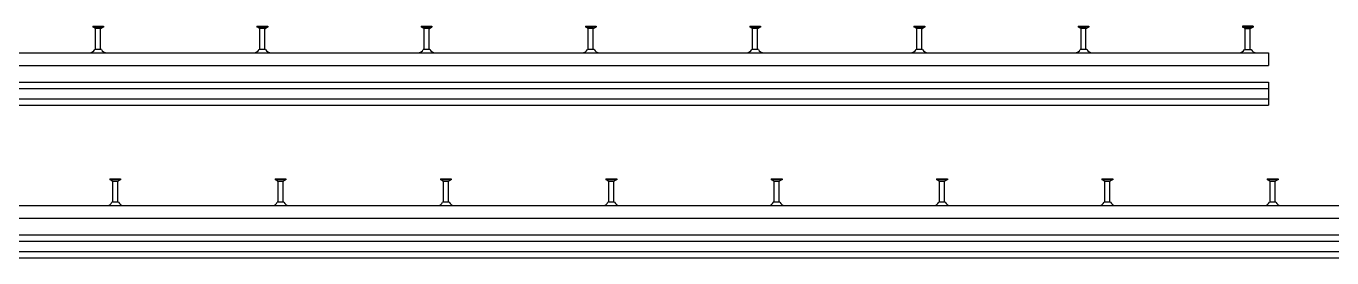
# Model space of a CAD drawing. Header units: millimetres. Extents: x 6200 to 12322, y 378 to 2559.
# Drawn here: x 7780 to 9359, y 378 to 658 of the extents above; entities that cross this region are included whole.
import ezdxf

# ---------------------------------------------------------------- set-up
doc = ezdxf.new("R2010")
doc.units = ezdxf.units.MM
doc.header["$LTSCALE"] = 10
doc.layers.add('HALFEN', color=2, linetype='CONTINUOUS')

msp = doc.modelspace()

# ---------------------------------------------------------------- linework, layer by layer
at = {"layer": 'HALFEN'}
for p, q in [((7860.2, 658.2), (7873.3, 658.2)), ((7860.2, 658.2), (7860.2, 657)), ((7873.3, 657), (7860.2, 657)), ((7863.4, 655.4), (7860.7, 657)), ((7863.7, 658.1), (7863.7, 657.1)), ((7863.7, 630), (7863.7, 654.9)), ((7869.5, 655.2), (7864, 655.2)), ((7869.7, 630), (7869.7, 654.9)), ((7869.8, 658.1), (7869.8, 657.1)), ((7870, 655.4), (7872.7, 657)), ((7873.3, 658.2), (7873.3, 657)), ((8058.9, 658.2), (8072, 658.2)), ((8058.9, 658.2), (8058.9, 657)), ((8072, 657), (8058.9, 657)), ((8062.1, 655.4), (8059.4, 657)), ((8062.4, 658.1), (8062.4, 657.1)), ((8062.4, 630), (8062.4, 654.9)), ((8068.2, 655.2), (8062.6, 655.2)), ((8068.4, 630), (8068.4, 654.9)), ((8068.5, 658.1), (8068.5, 657.1)), ((8068.7, 655.4), (8071.4, 657)), ((8072, 658.2), (8072, 657)), ((8257.5, 658.2), (8270.6, 658.2)), ((8257.5, 658.2), (8257.5, 657)), ((8270.6, 657), (8257.5, 657)), ((8260.8, 655.4), (8258.1, 657)), ((8261, 658.1), (8261, 657.1)), ((8261.1, 630), (8261.1, 654.9)), ((8266.9, 655.2), (8261.3, 655.2)), ((8267.1, 658.1), (8267.1, 657.1)), ((8267.1, 630), (8267.1, 654.9)), ((8267.4, 655.4), (8270.1, 657)), ((8270.6, 658.2), (8270.6, 657)), ((8456.2, 658.2), (8469.3, 658.2)), ((8456.2, 658.2), (8456.2, 657)), ((8469.3, 657), (8456.2, 657)), ((8459.4, 655.4), (8456.7, 657)), ((8459.7, 658.1), (8459.7, 657.1)), ((8459.7, 630), (8459.7, 654.9)), ((8465.5, 655.2), (8460, 655.2)), ((8465.7, 630), (8465.7, 654.9)), ((8465.8, 658.1), (8465.8, 657.1)), ((8466, 655.4), (8468.7, 657)), ((8469.3, 658.2), (8469.3, 657)), ((8654.9, 658.2), (8668, 658.2)), ((8654.9, 658.2), (8654.9, 657)), ((8668, 657), (8654.9, 657)), ((8658.1, 655.4), (8655.4, 657)), ((8658.4, 658.1), (8658.4, 657.1)), ((8658.4, 630), (8658.4, 654.9)), ((8664.2, 655.2), (8658.6, 655.2)), ((8664.4, 630), (8664.4, 654.9)), ((8664.5, 658.1), (8664.5, 657.1)), ((8664.7, 655.4), (8667.4, 657)), ((8668, 658.2), (8668, 657)), ((8853.5, 658.2), (8866.6, 658.2)), ((8853.5, 658.2), (8853.5, 657)), ((8866.6, 657), (8853.5, 657)), ((8856.8, 655.4), (8854.1, 657)), ((8857, 658.1), (8857, 657.1)), ((8857.1, 630), (8857.1, 654.9)), ((8862.9, 655.2), (8857.3, 655.2)), ((8863.1, 658.1), (8863.1, 657.1)), ((8863.1, 630), (8863.1, 654.9)), ((8863.4, 655.4), (8866.1, 657)), ((8866.6, 658.2), (8866.6, 657)), ((9052.2, 658.2), (9065.3, 658.2)), ((9052.2, 658.2), (9052.2, 657)), ((9065.3, 657), (9052.2, 657)), ((9055.4, 655.4), (9052.7, 657)), ((9055.7, 658.1), (9055.7, 657.1)), ((9055.7, 630), (9055.7, 654.9)), ((9061.5, 655.2), (9056, 655.2)), ((9061.7, 630), (9061.7, 654.9)), ((9061.8, 658.1), (9061.8, 657.1)), ((9062, 655.4), (9064.7, 657)), ((9065.3, 658.2), (9065.3, 657)), ((9264, 658.2), (9250.9, 658.2)), ((9250.9, 658.2), (9250.9, 657)), ((9250.9, 657), (9264, 657)), ((9254.1, 655.4), (9251.4, 657)), ((9254.4, 658.1), (9254.4, 657.1)), ((9254.4, 630), (9254.4, 654.9)), ((9254.6, 655.2), (9260.2, 655.2)), ((9260.4, 630), (9260.4, 654.9)), ((9260.5, 658.1), (9260.5, 657.1)), ((9260.7, 655.4), (9263.4, 657)), ((9264, 658.2), (9264, 657)), ((6252.4, 626), (9282.4, 626)), ((7870.7, 630), (7862.8, 630)), ((8069.4, 630), (8061.5, 630)), ((8268, 630), (8260.1, 630)), ((8466.7, 630), (8458.8, 630)), ((8665.4, 630), (8657.5, 630)), ((8864, 630), (8856.1, 630)), ((9062.7, 630), (9054.8, 630)), ((9253.5, 630), (9261.4, 630)), ((9282.4, 626), (9282.4, 610.7)), ((6252.4, 610.7), (9282.4, 610.7)), ((6252.4, 590.7), (9282.4, 590.7)), ((9282.4, 590.7), (9282.4, 562.7)), ((6252.4, 583), (9282.4, 583)), ((6252.4, 570.5), (9282.4, 570.5)), ((6252.4, 562.7), (9282.4, 562.7)), ((7880.9, 473.7), (7894, 473.7)), ((7880.9, 473.7), (7880.9, 472.5)), ((7894, 472.5), (7880.9, 472.5)), ((7884.1, 470.9), (7881.4, 472.5)), ((7884.4, 473.6), (7884.4, 472.6)), ((7884.4, 445.5), (7884.4, 470.4)), ((7890.2, 470.7), (7884.6, 470.7)), ((7890.4, 445.5), (7890.4, 470.4)), ((7890.5, 473.6), (7890.5, 472.6)), ((7890.7, 470.9), (7893.4, 472.5)), ((7894, 473.7), (7894, 472.5)), ((8080.9, 473.7), (8094, 473.7)), ((8080.9, 473.7), (8080.9, 472.5)), ((8094, 472.5), (8080.9, 472.5)), ((8084.1, 470.9), (8081.4, 472.5)), ((8084.4, 473.6), (8084.4, 472.6)), ((8084.4, 445.5), (8084.4, 470.4)), ((8090.2, 470.7), (8084.6, 470.7)), ((8090.4, 445.5), (8090.4, 470.4)), ((8090.5, 473.6), (8090.5, 472.6)), ((8090.7, 470.9), (8093.4, 472.5)), ((8094, 473.7), (8094, 472.5)), ((8280.9, 473.7), (8294, 473.7)), ((8280.9, 473.7), (8280.9, 472.5)), ((8294, 472.5), (8280.9, 472.5)), ((8284.1, 470.9), (8281.4, 472.5)), ((8284.4, 473.6), (8284.4, 472.6)), ((8284.4, 445.5), (8284.4, 470.4)), ((8290.2, 470.7), (8284.6, 470.7)), ((8290.4, 445.5), (8290.4, 470.4)), ((8290.5, 473.6), (8290.5, 472.6)), ((8290.7, 470.9), (8293.4, 472.5)), ((8294, 473.7), (8294, 472.5)), ((8480.9, 473.7), (8494, 473.7)), ((8480.9, 473.7), (8480.9, 472.5)), ((8494, 472.5), (8480.9, 472.5)), ((8484.1, 470.9), (8481.4, 472.5)), ((8484.4, 473.6), (8484.4, 472.6)), ((8484.4, 445.5), (8484.4, 470.4)), ((8490.2, 470.7), (8484.6, 470.7)), ((8490.4, 445.5), (8490.4, 470.4)), ((8490.5, 473.6), (8490.5, 472.6)), ((8490.7, 470.9), (8493.4, 472.5)), ((8494, 473.7), (8494, 472.5)), ((8680.9, 473.7), (8694, 473.7)), ((8680.9, 473.7), (8680.9, 472.5)), ((8694, 472.5), (8680.9, 472.5)), ((8684.1, 470.9), (8681.4, 472.5)), ((8684.4, 473.6), (8684.4, 472.6)), ((8684.4, 445.5), (8684.4, 470.4)), ((8690.2, 470.7), (8684.6, 470.7)), ((8690.4, 445.5), (8690.4, 470.4)), ((8690.5, 473.6), (8690.5, 472.6)), ((8690.7, 470.9), (8693.4, 472.5)), ((8694, 473.7), (8694, 472.5)), ((8880.9, 473.7), (8894, 473.7)), ((8880.9, 473.7), (8880.9, 472.5)), ((8894, 472.5), (8880.9, 472.5)), ((8884.1, 470.9), (8881.4, 472.5)), ((8884.4, 473.6), (8884.4, 472.6)), ((8884.4, 445.5), (8884.4, 470.4)), ((8890.2, 470.7), (8884.6, 470.7)), ((8890.4, 445.5), (8890.4, 470.4)), ((8890.5, 473.6), (8890.5, 472.6)), ((8890.7, 470.9), (8893.4, 472.5)), ((8894, 473.7), (8894, 472.5)), ((9080.9, 473.7), (9094, 473.7)), ((9080.9, 473.7), (9080.9, 472.5)), ((9094, 472.5), (9080.9, 472.5)), ((9084.1, 470.9), (9081.4, 472.5)), ((9084.4, 473.6), (9084.4, 472.6)), ((9084.4, 445.5), (9084.4, 470.4)), ((9090.2, 470.7), (9084.6, 470.7)), ((9090.4, 445.5), (9090.4, 470.4)), ((9090.5, 473.6), (9090.5, 472.6)), ((9090.7, 470.9), (9093.4, 472.5)), ((9094, 473.7), (9094, 472.5)), ((9280.9, 473.7), (9294, 473.7)), ((9280.9, 473.7), (9280.9, 472.5)), ((9294, 472.5), (9280.9, 472.5)), ((9284.1, 470.9), (9281.4, 472.5)), ((9284.4, 473.6), (9284.4, 472.6)), ((9284.4, 445.5), (9284.4, 470.4)), ((9290.2, 470.7), (9284.6, 470.7)), ((9290.4, 445.5), (9290.4, 470.4)), ((9290.5, 473.6), (9290.5, 472.6)), ((9290.7, 470.9), (9293.4, 472.5)), ((9294, 473.7), (9294, 472.5)), ((7891.4, 445.5), (7883.5, 445.5)), ((8091.4, 445.5), (8083.5, 445.5)), ((8291.4, 445.5), (8283.5, 445.5)), ((8491.4, 445.5), (8483.5, 445.5)), ((8691.4, 445.5), (8683.5, 445.5)), ((8891.4, 445.5), (8883.5, 445.5)), ((9091.4, 445.5), (9083.5, 445.5)), ((9291.4, 445.5), (9283.5, 445.5)), ((6252.4, 441.5), (12322.4, 441.5)), ((6252.4, 426.2), (12322.4, 426.2)), ((6252.4, 406.2), (12322.4, 406.2)), ((6252.4, 398.5), (12322.4, 398.5)), ((6252.4, 386), (12322.4, 386)), ((6252.4, 378.2), (12322.4, 378.2))]:
    msp.add_line(p, q, dxfattribs=at)
for centre, radius, start, end in [((7863.1, 654.9), 0.6, 0, 60), ((7870.3, 654.9), 0.6, 120, 180), ((8061.8, 654.9), 0.6, 0, 60), ((8069, 654.9), 0.6, 120, 180), ((8260.5, 654.9), 0.6, 0, 60), ((8267.7, 654.9), 0.6, 120, 180), ((8459.1, 654.9), 0.6, 0, 60), ((8466.3, 654.9), 0.6, 120, 180), ((8657.8, 654.9), 0.6, 0, 60), ((8665, 654.9), 0.6, 120, 180), ((8856.5, 654.9), 0.6, 0, 60), ((8863.7, 654.9), 0.6, 120, 180), ((9055.1, 654.9), 0.6, 0, 60), ((9062.3, 654.9), 0.6, 120, 180), ((9253.8, 654.9), 0.6, 0, 60), ((9261, 654.9), 0.6, 120, 180), ((7856.4, 633.1), 7.14, 268.7969, 333.9123), ((7877.1, 633.1), 7.14, 206.0877, 271.2031), ((8055.1, 633.1), 7.14, 268.7969, 333.9123), ((8075.8, 633.1), 7.14, 206.0877, 271.2031), ((8253.7, 633.1), 7.14, 268.7969, 333.9123), ((8274.4, 633.1), 7.14, 206.0877, 271.2031), ((8452.4, 633.1), 7.14, 268.7969, 333.9123), ((8473.1, 633.1), 7.14, 206.0877, 271.2031), ((8651.1, 633.1), 7.14, 268.7969, 333.9123), ((8671.8, 633.1), 7.14, 206.0877, 271.2031), ((8849.7, 633.1), 7.14, 268.7969, 333.9123), ((8870.4, 633.1), 7.14, 206.0877, 271.2031), ((9048.4, 633.1), 7.14, 268.7969, 333.9123), ((9069.1, 633.1), 7.14, 206.0877, 271.2031), ((9247.1, 633.1), 7.14, 268.7969, 333.9123), ((9267.8, 633.1), 7.14, 206.0877, 271.2031), ((7883.8, 470.4), 0.6, 0, 60), ((7891, 470.4), 0.6, 120, 180), ((8083.8, 470.4), 0.6, 0, 60), ((8091, 470.4), 0.6, 120, 180), ((8283.8, 470.4), 0.6, 0, 60), ((8291, 470.4), 0.6, 120, 180), ((8483.8, 470.4), 0.6, 0, 60), ((8491, 470.4), 0.6, 120, 180), ((8683.8, 470.4), 0.6, 0, 60), ((8691, 470.4), 0.6, 120, 180), ((8883.8, 470.4), 0.6, 0, 60), ((8891, 470.4), 0.6, 120, 180), ((9083.8, 470.4), 0.6, 0, 60), ((9091, 470.4), 0.6, 120, 180), ((9283.8, 470.4), 0.6, 0, 60), ((9291, 470.4), 0.6, 120, 180), ((7877.1, 448.6), 7.14, 268.7969, 333.9123), ((7897.8, 448.6), 7.14, 206.0877, 271.2031), ((8077.1, 448.6), 7.14, 268.7969, 333.9123), ((8097.8, 448.6), 7.14, 206.0877, 271.2031), ((8277.1, 448.6), 7.14, 268.7969, 333.9123), ((8297.8, 448.6), 7.14, 206.0877, 271.2031), ((8477.1, 448.6), 7.14, 268.7969, 333.9123), ((8497.8, 448.6), 7.14, 206.0877, 271.2031), ((8677.1, 448.6), 7.14, 268.7969, 333.9123), ((8697.8, 448.6), 7.14, 206.0877, 271.2031), ((8877.1, 448.6), 7.14, 268.7969, 333.9123), ((8897.8, 448.6), 7.14, 206.0877, 271.2031), ((9077.1, 448.6), 7.14, 268.7969, 333.9123), ((9097.8, 448.6), 7.14, 206.0877, 271.2031), ((9277.1, 448.6), 7.14, 268.7969, 333.9123), ((9297.8, 448.6), 7.14, 206.0877, 271.2031)]:
    msp.add_arc(centre, radius, start, end, dxfattribs=at)

doc.saveas('drawing.dxf')
